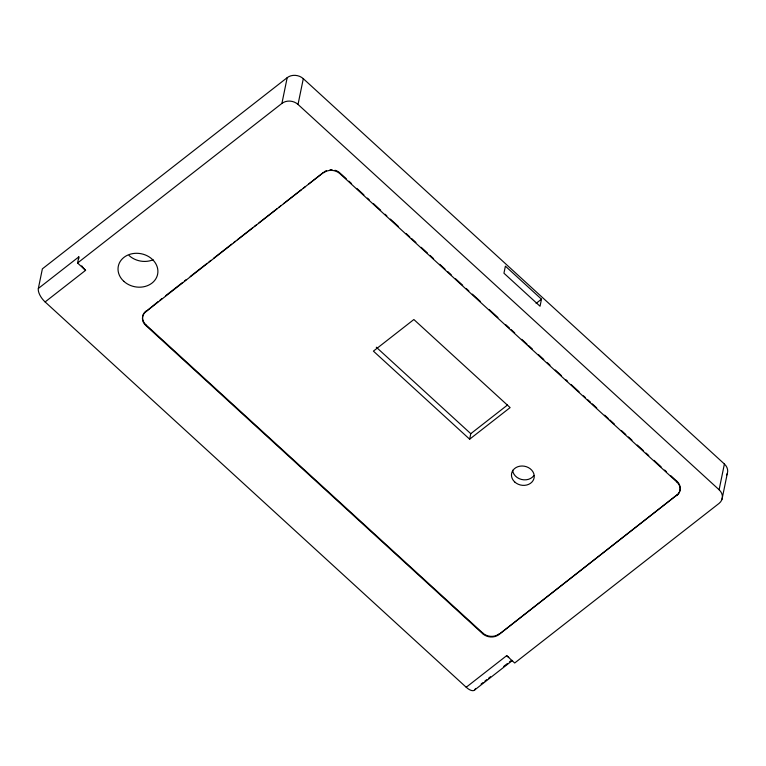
<?xml version="1.0" encoding="UTF-8"?>
<svg xmlns="http://www.w3.org/2000/svg" width="766" height="766" viewBox="0 0 766 766"><rect width="100%" height="100%" fill="white"/><g stroke="black" fill="none" stroke-linecap="round" stroke-linejoin="round"><path stroke-width="1.15" d="M475.485 688.462A11.461 5.094 52 0 1 466.207 687.255L45.117 301.938A11.461 5.094 52 0 1 38.348 288.466L42.379 268.847L287.193 77.672A11.461 9.604 11.6 0 1 303.307 78.687L724.397 464.005A11.461 9.604 11.6 0 1 726.608 475.064M45.117 301.938L85.581 270.341L77.558 263.006L78.821 256.869L38.348 288.466M680.103 486.697A11.461 9.604 11.6 0 1 676.895 495.008L498.723 634.66A11.461 9.604 11.6 0 1 482.609 633.645L145.731 325.387A11.461 9.604 11.6 0 1 145.808 311.724L158.179 301.555M145.731 325.387L145.866 324.774A11.461 9.604 11.6 0 1 145.933 311.111M77.558 263.006L281.907 103.42L287.193 77.672M466.207 687.255L506.671 655.658L514.695 663.002L719.044 503.415A11.461 9.604 11.6 0 0 719.111 489.761L298.022 104.444L303.307 78.687M145.808 311.724L323.98 172.072M469.654 439.196L510.118 407.598L413.87 319.527L373.406 351.125L469.654 439.196L470.784 433.68L507.485 405.022M541.485 299.18L540.04 306.228L503.942 273.203L505.397 266.156L541.485 299.18L536.095 303.393M482.609 633.645L482.733 633.022L145.866 324.774M498.723 634.66L676.895 495.008M676.771 495.621A11.461 9.604 11.6 0 0 676.838 481.958L676.962 481.345L670.796 475.696M719.111 489.761L724.397 464.005M722.012 499.279L727.298 473.522M160.065 300.08L161.952 298.606M165.715 295.666L182.672 282.424M184.558 280.95L186.444 279.485M190.207 276.536L207.165 263.293M209.051 261.828L210.937 260.354M213.762 258.152L231.658 244.172M233.544 242.698L235.43 241.223M237.316 239.758L252.387 227.99M254.274 226.516L256.15 225.041M258.975 222.839L276.88 208.859M278.767 207.385L280.643 205.92M283.477 203.708L301.373 189.729M303.259 188.264L305.136 186.789M308.909 183.85L323.041 172.81M481.134 684.057L483.011 682.583M484.897 681.118L486.774 679.643M488.66 678.178L490.537 676.704M503.712 666.42L507.475 663.48M509.361 662.006L511.248 660.541M474.882 689.802L512.531 660.407M340.975 173.901L346.27 178.746M348.913 181.169L351.556 183.581M356.851 188.426L363.907 194.88M367.431 198.107L369.193 199.725M373.607 203.756L380.664 210.219M385.068 214.25L386.83 215.859M390.363 219.095L398.301 226.353M406.239 233.62L409.762 236.847M411.524 238.456L415.938 242.496M421.223 247.332L427.399 252.981M430.042 255.404L433.575 258.63M439.741 264.28L445.036 269.125M447.679 271.547L451.212 274.774M455.617 278.805L462.674 285.258M466.197 288.485L468.849 290.908M472.373 294.134L480.311 301.402M489.129 309.474L497.948 317.536M505.886 324.803L509.409 328.03M511.181 329.639L514.704 332.875M521.761 339.328L527.046 344.164M528.818 345.782L532.341 349.009M538.517 354.658L543.803 359.503M547.336 362.73L549.978 365.152M555.273 369.988L561.44 375.637M565.854 379.677L567.616 381.286M571.139 384.513L579.077 391.78M583.491 395.811L585.253 397.43M587.895 399.842L590.548 402.265M592.31 403.883L596.714 407.914M604.652 415.182L608.185 418.408M609.947 420.017L614.351 424.058M621.408 430.511L625.822 434.542M628.465 436.965L631.988 440.191M637.283 445.036L643.459 450.686M646.102 453.108L648.745 455.531M654.04 460.366L661.096 466.82M664.62 470.056L666.382 471.665M676.838 481.958L339.97 173.71A11.461 9.604 11.6 0 0 323.855 172.685M376.288 347.209L470.784 433.68M508.787 657.352A11.461 5.094 52 0 1 506.671 655.658M281.907 103.42A11.461 9.604 11.6 0 1 298.022 104.444M85.581 270.341A11.461 5.094 52 0 1 81.742 265.85M78.764 258.707A11.461 5.094 52 0 1 78.821 256.869M153.143 259.751A20.06 16.804 11.6 0 1 129.09 255.547M324.717 171.555A11.461 9.604 11.6 0 1 326.345 170.694M330.069 169.774A11.461 9.604 11.6 0 1 332.051 169.755M335.001 170.272A11.461 9.604 11.6 0 1 340.094 173.097M498.848 634.047A11.461 9.604 11.6 0 1 482.733 633.022M676.962 481.345A11.461 9.604 11.6 0 1 679.892 485.864M533.835 475.629A11.461 9.604 11.6 0 1 521.474 479.449A11.461 9.604 11.6 0 1 512.636 470.305M123.805 281.304A20.06 16.804 11.6 0 0 157.202 275.837A20.06 16.804 11.6 0 0 132.891 253.584A20.06 16.804 11.6 0 0 123.805 281.304M514.762 482.015A11.461 9.604 11.6 0 0 533.845 478.894A11.461 9.604 11.6 0 0 519.961 466.178A11.461 9.604 11.6 0 0 514.762 482.015"/></g></svg>
